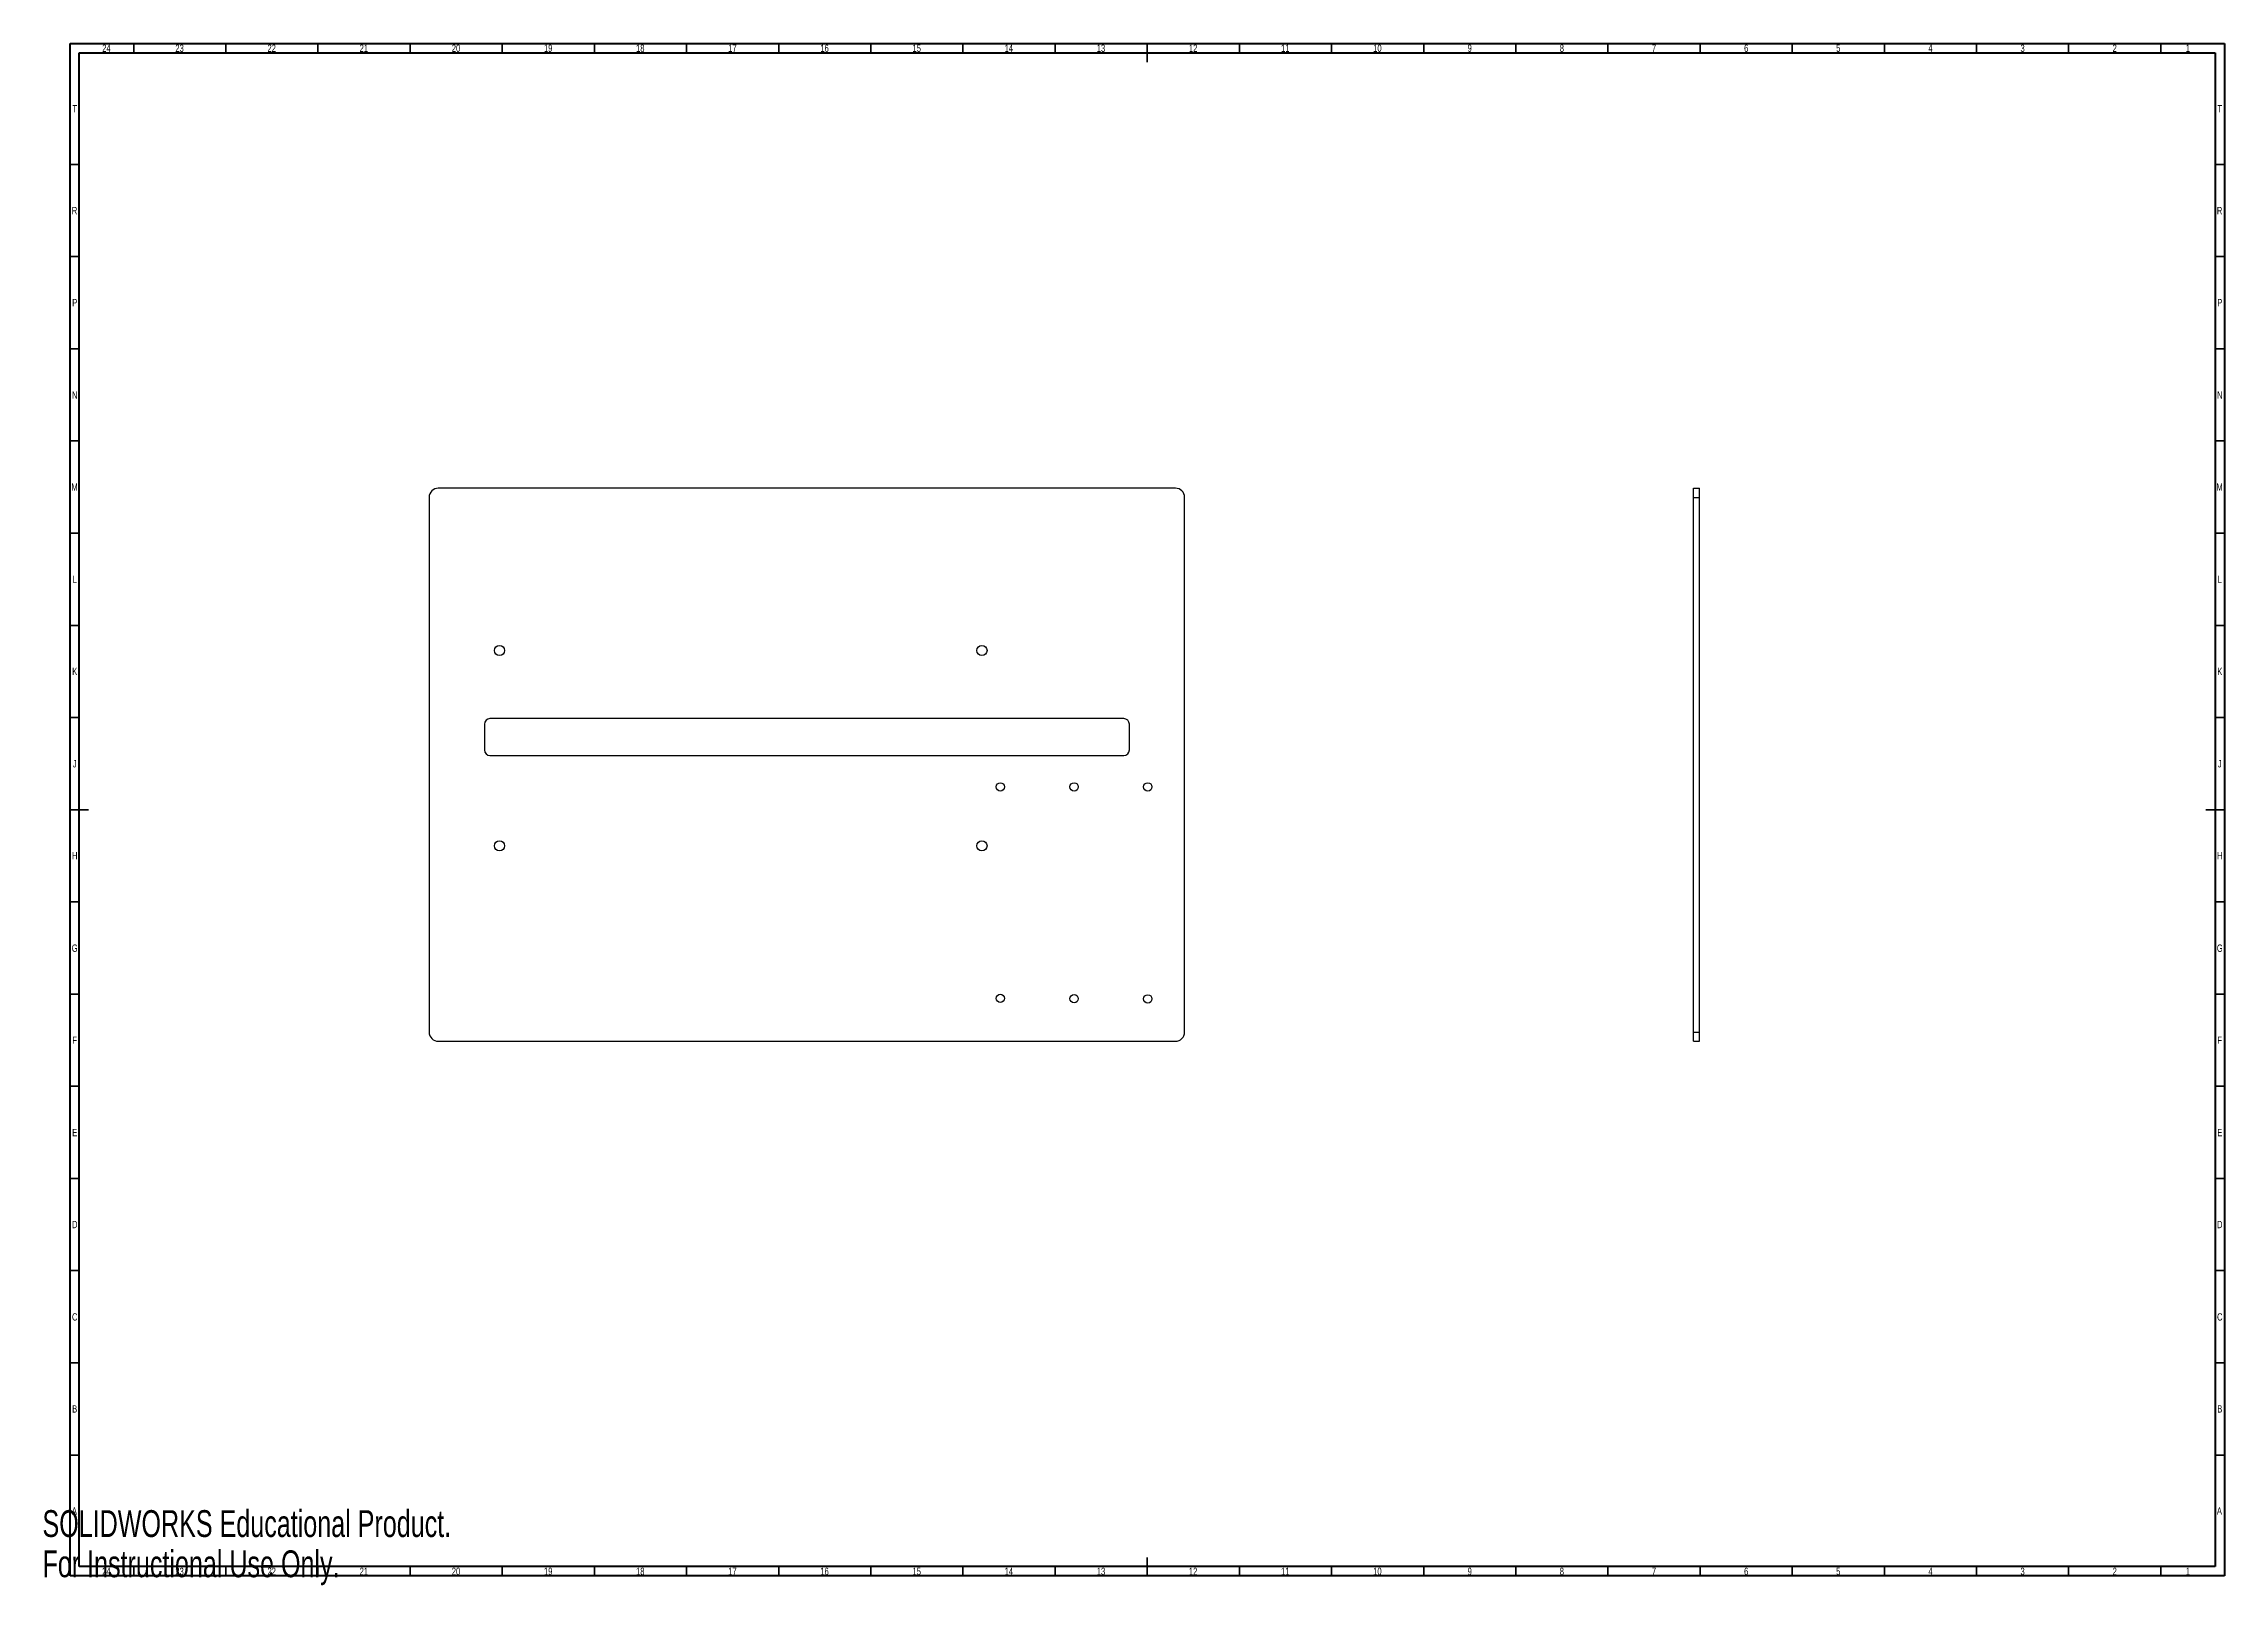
# Model space of a CAD drawing. Header units: millimetres. Extents: x 1 to 1184, y 0 to 836.
import ezdxf

# ---------------------------------------------------------------- set-up
doc = ezdxf.new("R2010")
doc.units = ezdxf.units.MM
doc.styles.add('SLDTEXTSTYLE0', font='TXT', dxfattribs={"width": 0.75})
doc.styles.add('SLDTEXTSTYLE1', font='TXT', dxfattribs={"width": 0.7})

msp = doc.modelspace()

# ---------------------------------------------------------------- linework, layer by layer
at = {"color": 7, "linetype": 'Continuous', "lineweight": 70}
for p, q in [((15, 5), (15, 836)), ((15, 836), (1184, 836)), ((20, 10), (20, 831)), ((20, 831), (1179, 831)), ((1179, 831), (1179, 10)), ((1184, 836), (1184, 5)), ((1184, 5), (15, 5)), ((1179, 10), (20, 10))]:
    msp.add_line(p, q, dxfattribs=at)
at = {"color": 7, "linetype": 'Continuous', "lineweight": 35}
for p, q in [((49.5, 831), (49.5, 836)), ((99.5, 831), (99.5, 836)), ((149.5, 831), (149.5, 836)), ((199.5, 831), (199.5, 836)), ((249.5, 831), (249.5, 836)), ((299.5, 831), (299.5, 836)), ((349.5, 831), (349.5, 836)), ((399.5, 831), (399.5, 836)), ((449.5, 831), (449.5, 836)), ((499.5, 831), (499.5, 836)), ((549.5, 831), (549.5, 836)), ((599.5, 836), (599.5, 826)), ((599.5, 831), (599.5, 836)), ((649.5, 831), (649.5, 836)), ((699.5, 831), (699.5, 836)), ((749.5, 831), (749.5, 836)), ((799.5, 831), (799.5, 836)), ((849.5, 831), (849.5, 836)), ((899.5, 831), (899.5, 836)), ((949.5, 831), (949.5, 836)), ((999.5, 831), (999.5, 836)), ((1049.5, 831), (1049.5, 836)), ((1099.5, 831), (1099.5, 836)), ((1149.5, 831), (1149.5, 836)), ((20, 770.5), (15, 770.5)), ((1179, 770.5), (1184, 770.5)), ((20, 720.5), (15, 720.5)), ((1179, 720.5), (1184, 720.5)), ((20, 670.5), (15, 670.5)), ((1179, 670.5), (1184, 670.5)), ((20, 620.5), (15, 620.5)), ((1179, 620.5), (1184, 620.5)), ((20, 570.5), (15, 570.5)), ((1179, 570.5), (1184, 570.5)), ((20, 520.5), (15, 520.5)), ((1179, 520.5), (1184, 520.5)), ((20, 470.5), (15, 470.5)), ((1179, 470.5), (1184, 470.5)), ((15, 420.5), (25, 420.5)), ((20, 420.5), (15, 420.5)), ((1184, 420.5), (1174, 420.5)), ((1179, 420.5), (1184, 420.5)), ((20, 370.5), (15, 370.5)), ((1179, 370.5), (1184, 370.5)), ((20, 320.5), (15, 320.5)), ((1179, 320.5), (1184, 320.5)), ((20, 270.5), (15, 270.5)), ((1179, 270.5), (1184, 270.5)), ((20, 220.5), (15, 220.5)), ((1179, 220.5), (1184, 220.5)), ((20, 170.5), (15, 170.5)), ((1179, 170.5), (1184, 170.5)), ((20, 120.5), (15, 120.5)), ((1179, 120.5), (1184, 120.5)), ((20, 70.5), (15, 70.5)), ((1179, 70.5), (1184, 70.5)), ((599.5, 5), (599.5, 15)), ((49.5, 10), (49.5, 5)), ((99.5, 10), (99.5, 5)), ((149.5, 10), (149.5, 5)), ((199.5, 10), (199.5, 5)), ((249.5, 10), (249.5, 5)), ((299.5, 10), (299.5, 5)), ((349.5, 10), (349.5, 5)), ((399.5, 10), (399.5, 5)), ((449.5, 10), (449.5, 5)), ((499.5, 10), (499.5, 5)), ((549.5, 10), (549.5, 5)), ((599.5, 10), (599.5, 5)), ((649.5, 10), (649.5, 5)), ((699.5, 10), (699.5, 5)), ((749.5, 10), (749.5, 5)), ((799.5, 10), (799.5, 5)), ((849.5, 10), (849.5, 5)), ((899.5, 10), (899.5, 5)), ((949.5, 10), (949.5, 5)), ((999.5, 10), (999.5, 5)), ((1049.5, 10), (1049.5, 5)), ((1099.5, 10), (1099.5, 5)), ((1149.5, 10), (1149.5, 5))]:
    msp.add_line(p, q, dxfattribs=at)
at = {"color": 7, "linetype": 'Continuous', "lineweight": 25}
for p, q in [((614.8, 594.9), (214.8, 594.9)), ((895.9, 594.9), (899.1, 594.9)), ((895.9, 589.9), (895.9, 594.9)), ((899.1, 589.9), (899.1, 594.9)), ((209.8, 589.9), (209.8, 299.9)), ((619.8, 299.9), (619.8, 589.9)), ((895.9, 589.9), (899.1, 589.9)), ((895.9, 299.9), (895.9, 589.9)), ((899.1, 299.9), (899.1, 589.9)), ((239.8, 466.9), (239.8, 452.9)), ((586.8, 469.9), (242.8, 469.9)), ((589.8, 452.9), (589.8, 466.9)), ((242.8, 449.9), (586.8, 449.9)), ((895.9, 299.9), (899.1, 299.9)), ((895.9, 294.9), (895.9, 299.9)), ((899.1, 294.9), (899.1, 299.9)), ((214.8, 294.9), (614.8, 294.9)), ((895.9, 294.9), (899.1, 294.9))]:
    msp.add_line(p, q, dxfattribs=at)
for centre, radius in [((248, 506.9), 2.75), ((509.8, 506.9), 2.75), ((519.8, 432.9), 2.25), ((559.8, 432.9), 2.25), ((599.8, 432.9), 2.25), ((248, 400.9), 2.75), ((509.8, 400.9), 2.75), ((519.8, 318.2), 2.25), ((559.8, 318), 2.25), ((599.8, 317.9), 2.25)]:
    msp.add_circle(centre, radius, dxfattribs=at)
for centre, radius, start, end in [((214.8, 589.9), 5, 90, 180), ((614.8, 589.9), 5, 360, 90), ((242.8, 466.9), 3, 90, 180), ((586.8, 466.9), 3, 360, 90), ((242.8, 452.9), 3, 180, 270), ((586.8, 452.9), 3, 270, 0), ((214.8, 299.9), 5, 180, 270), ((614.8, 299.9), 5, 270, 0)]:
    msp.add_arc(centre, radius, start, end, dxfattribs=at)

# ---------------------------------------------------------------- texts
at = {"color": 7, "linetype": 'Continuous', "lineweight": 0, "char_height": 3.97, "attachment_point": 2, "style": 'SLDTEXTSTYLE0'}
for s, insert in [('24', (34.7, 835.5)), ('23', (74.4, 835.5)), ('22', (124.4, 835.5)), ('21', (174.4, 835.5)), ('20', (224.4, 835.5)), ('19', (274.4, 835.5)), ('18', (324.4, 835.5)), ('17', (374.4, 835.5)), ('16', (424.4, 835.5)), ('15', (474.4, 835.5)), ('14', (524.4, 835.5)), ('13', (574.4, 835.5)), ('12', (624.4, 835.5)), ('11', (674.4, 835.5)), ('10', (724.4, 835.5)), ('9', (774.5, 835.5)), ('8', (824.5, 835.5)), ('7', (874.5, 835.5)), ('6', (924.5, 835.5)), ('5', (974.5, 835.5)), ('4', (1024.5, 835.5)), ('3', (1074.5, 835.5)), ('2', (1124.5, 835.5)), ('1', (1164.2, 835.5)), ('T', (17.5, 802.7)), ('T', (1181.5, 802.7)), ('R', (17.4, 747.4)), ('R', (1181.4, 747.4)), ('P', (17.5, 697.5)), ('P', (1181.5, 697.5)), ('N', (17.5, 647.4)), ('N', (1181.5, 647.4)), ('M', (17.4, 597.5)), ('M', (1181.4, 597.5)), ('L', (17.5, 547.4)), ('L', (1181.5, 547.4)), ('K', (17.5, 497.5)), ('K', (1181.5, 497.5)), ('J', (17.5, 447.4)), ('J', (1181.5, 447.4)), ('H', (17.5, 397.5)), ('H', (1181.5, 397.5)), ('G', (17.5, 347.4)), ('G', (1181.5, 347.4)), ('F', (17.5, 297.5)), ('F', (1181.5, 297.5)), ('E', (17.5, 247.4)), ('E', (1181.5, 247.4)), ('D', (17.5, 197.5)), ('D', (1181.5, 197.5)), ('C', (17.5, 147.4)), ('C', (1181.5, 147.4)), ('B', (17.5, 97.5)), ('B', (1181.5, 97.5)), ('A', (17.3, 42.2)), ('A', (1181.3, 42.2)), ('24', (34.7, 9.4)), ('23', (74.4, 9.4)), ('22', (124.4, 9.4)), ('21', (174.4, 9.4)), ('20', (224.4, 9.4)), ('19', (274.4, 9.4)), ('18', (324.4, 9.4)), ('17', (374.4, 9.4)), ('16', (424.4, 9.4)), ('15', (474.4, 9.4)), ('14', (524.4, 9.4)), ('13', (574.4, 9.4)), ('12', (624.4, 9.4)), ('11', (674.4, 9.4)), ('10', (724.4, 9.4)), ('9', (774.5, 9.4)), ('8', (824.5, 9.4)), ('7', (874.5, 9.4)), ('6', (924.5, 9.4)), ('5', (974.5, 9.4)), ('4', (1024.5, 9.4)), ('3', (1074.5, 9.4)), ('2', (1124.5, 9.4)), ('1', (1164.2, 9.4))]:
    msp.add_mtext(s, dxfattribs=dict(at, insert=insert))
at = {"color": 7, "linetype": 'Continuous', "char_height": 14.549, "attachment_point": 1, "style": 'SLDTEXTSTYLE1'}
for s, insert in [('SOLIDWORKS Educational Product.', (0, 40.6)), ('For Instructional Use Only.', (0, 18.8))]:
    msp.add_mtext(s, dxfattribs=dict(at, insert=insert))

doc.saveas('drawing.dxf')
